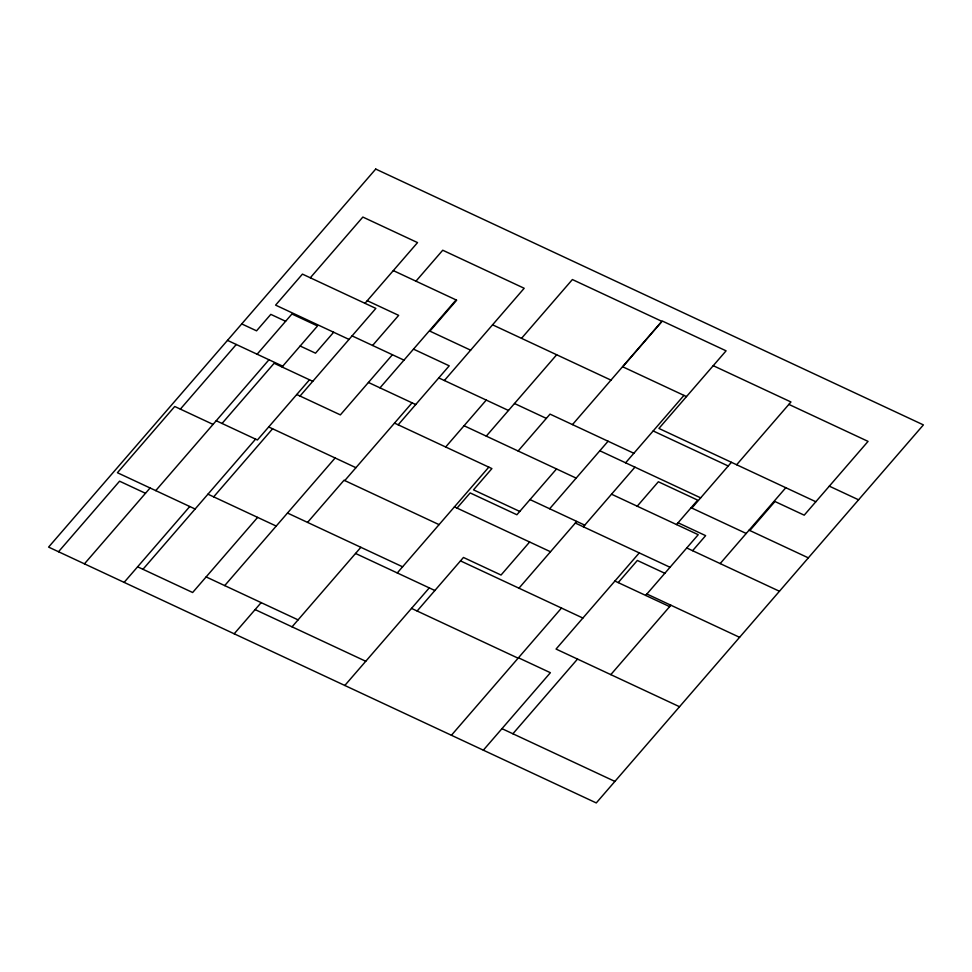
<?xml version="1.0" encoding="UTF-8"?>
<svg xmlns="http://www.w3.org/2000/svg" width="972" height="972" viewBox="0 0 972 972"><rect width="100%" height="100%" fill="white"/><g stroke="black" fill="none" stroke-linecap="round" stroke-linejoin="round"><path stroke-width="1.46" d="M180.355 409.127L236.281 344.489M58.514 551.744L119.568 481.189L145.484 493.302M310.299 277.785L362.848 217.06L417.535 242.599L364.986 303.325M257.118 354.221L291.928 313.992L317.528 325.948L282.038 366.966M84.443 563.845L150.089 487.98M155.739 490.629L268.977 359.762M222.041 423.464L274.128 363.273L312.765 381.316M333.651 332.242L315.523 353.188L300.166 346.02M124.124 582.386L189.771 506.521M142.957 569.288L255.587 439.125M309.497 379.797L257.41 439.988L216.221 420.742M300.02 396.041L375.86 308.403L302.438 274.116L275.598 305.123L349.021 339.422M213.682 496.85L272.597 428.774M415.955 281.175L442.734 250.229L524.187 288.271L444.362 380.526M372.592 345.473L398.654 315.365L367.258 300.7M392.421 354.731L340.37 414.886L296.752 394.511M257.641 517.383L192.638 592.507L137.611 566.798M379.991 387.852L456.087 299.923M224.714 585.594L335.133 457.982M307.553 522.401L344.039 480.241L439.065 524.637M344.768 480.581L412.055 402.833M398.168 424.813L449.222 365.824L413.501 349.142M234.179 633.793L261.164 602.616M521.514 338.341L572.387 279.547L661.835 321.331L572.472 424.594M445.674 446.998L486.255 400.087M292.05 626.843L360.867 547.309M486.279 436.124L556.677 354.768M397.269 572.945L488.807 467.143M457.034 508.089L470.156 492.925L516.885 514.747L556.531 468.941M518.125 450.996L550.031 414.121L633.853 453.268M344.817 685.467L429.26 587.89M622.724 366.796L662.321 321.039L726.084 350.831L658.919 428.445L815.824 501.734M417.122 611.011L463.45 557.466L501.042 575.035L529.631 541.999M549.654 508.757L608.083 441.227M625.604 462.806L683.948 395.385M518.963 588.182L576.748 521.417M583.334 526.775L634.935 467.155M637.207 506.205L658.36 481.76L697.677 500.13L676.524 524.564M451.409 735.269L561.5 608.047M639.26 552.898L556.057 649.053L679.525 706.729M618.204 582.593L637.353 560.455L664.836 573.286M691.833 508.064L731.418 462.308M483.339 750.177L550.383 672.709L518.453 657.789M736.642 464.75L790.953 401.983L713.229 365.679M512.888 733.763L577.514 659.077M645.675 595.423L698.224 534.697L611.522 494.201M692.611 550.699L705.636 535.645L678.079 522.778M610.805 674.629L670.874 605.216M720.167 563.578L785.813 487.713M749.837 530.53L774.951 501.503L804.209 515.172L868.057 441.385L788.863 404.388M622.554 366.711L686.499 396.576M393.308 270.593L456.682 300.202L429.903 331.148L470.63 350.175M492.573 324.818L610.963 380.125M829.31 486.146L858.568 499.815M653.172 430.948L728.222 466.001M514.492 403.514L546.337 418.385M599.833 450.765L700.654 497.858M352.071 335.887L403.988 360.138M438.761 377.901L508.478 410.463M749.072 530.165L808.34 557.855M691.104 507.724L746.229 533.47M285.61 321.282L270.811 314.369L256.559 330.832L241.749 323.919M464.057 425.748L576.165 478.115M368.437 382.458L415.712 404.534M686.742 547.965L779.435 591.255M227.497 340.382L282.718 366.177M394.511 423.099L491.905 468.589L473.51 489.852L519.753 511.442M530.007 499.584L584.743 525.147M575.339 523.045L670.036 567.271M646.902 594.014L739.583 637.316M614.899 581.049L669.659 606.625M454.434 506.874L550.492 551.744M268.697 426.951L355.922 467.69M213.05 424.4L174.729 406.49L117.418 472.72L195.117 509.012M460.497 560.88L582.884 618.046M287.493 513.034L402.59 566.798M355.545 553.457L434.861 590.502M207.947 494.177L276.218 526.071M411.508 608.387L518.112 658.19M206.125 576.918L298.088 619.869M255.126 609.59L365.764 661.264M501.965 728.66L614.887 781.415M375.727 169.067L48.6 547.102L596.273 802.933L923.4 424.898L375.727 169.067"/></g></svg>
